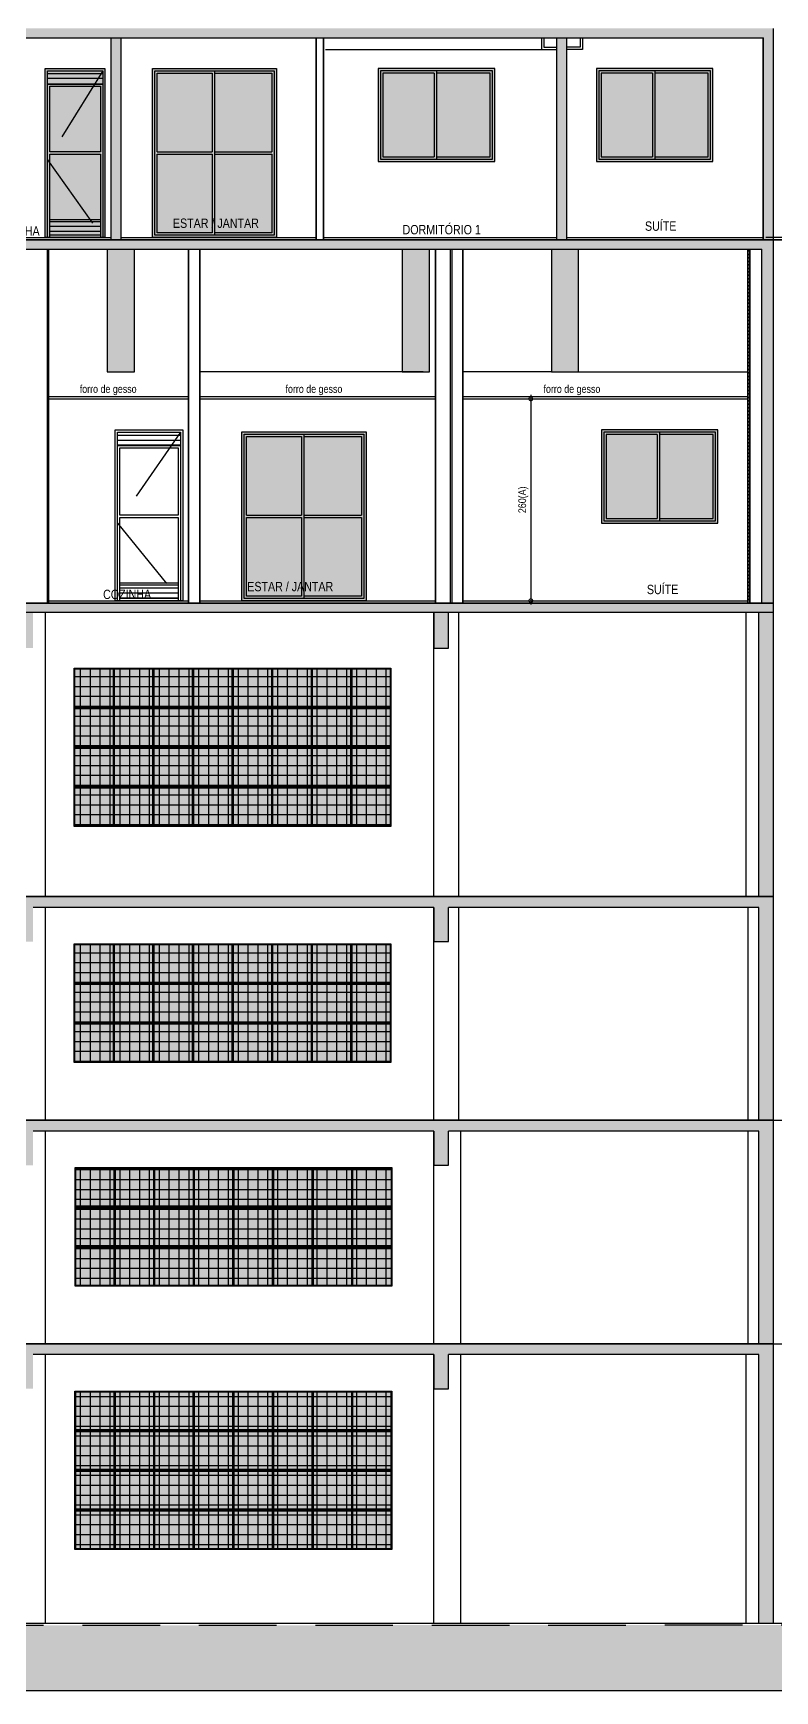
# Model space of a CAD drawing. Header units: metres. Extents: x -9138 to -7768, y 20 to 184.
# Drawn here: x -9031.58 to -9022.03, y 20.33 to 41.68 of the extents above; entities that cross this region are included whole.
import ezdxf
from ezdxf.enums import TextEntityAlignment as Align

# ---------------------------------------------------------------- set-up
doc = ezdxf.new("R2010")
doc.units = ezdxf.units.M
doc.linetypes.add('CTE ELEV$0$DASHEDX2', pattern=[1.5, 1, -0.5])
for name, color, linetype in [('ARQ-DIM EMBASAM', 2, 'Continuous'), ('CTE ELEV$0$ARQ-ALV ACAB', 4, 'Continuous'), ('CTE ELEV$0$ARQ-ALV OSSO', 5, 'Continuous'), ('CTE ELEV$0$ARQ-AUX', 7, 'Continuous'), ('CTE ELEV$0$ARQ-AUX1', 1, 'Continuous'), ('CTE ELEV$0$ARQ-CAX', 1, 'Continuous'), ('CTE ELEV$0$ARQ-DIM', 2, 'Continuous'), ('CTE ELEV$0$ARQ-ENCH', 1, 'Continuous'), ('CTE ELEV$0$ARQ-EST', 2, 'Continuous'), ('CTE ELEV$0$ARQ-PRJ', 7, 'CTE ELEV$0$DASHEDX2'), ('CTE ELEV$0$ARQ-TXT', 2, 'Continuous'), ('CTE ELEV$0$ES-CORTE', 2, 'Continuous')]:
    doc.layers.add(name, color=color, linetype=linetype)
doc.layers.add('CTE ELEV$0$COR-CAIX', color=7, linetype='Continuous', true_color=0x45494e)
doc.styles.add('CTE ELEV$0$Adesa', font='ARIALN.TTF')
doc.dimstyles.new('CTE ELEV$0$ADESA 1-0050', dxfattribs={"dimtxt": 0.1, "dimasz": 0.1, "dimexe": 0.05, "dimexo": 0.05, "dimgap": 0.03, "dimtad": 1, "dimdec": 1, "dimlfac": 100, "dimzin": 12, "dimtxsty": 'CTE ELEV$0$Adesa', "dimblk": 'CTE ELEV$0$_DotSmall', "dimcen": 1, "dimdle": 0.05, "dimclrd": 1, "dimclre": 1, "dimclrt": 256, "dimazin": 3, "dimtm": 1e-09, "dimtfac": 1, "dimtdec": 1, "dimtmove": 1, "dimatfit": 0, "dimldrblk": 'CTE ELEV$0$_DotSmall', "dimfxl": 0.8, "dimtvp": 2, "dimtolj": 1, "dimtzin": 0, "dimarcsym": 0})
pattern_1 = [(45, (-0.024784, 0), (-0.02245064, 0.02245064), [])]

# ---------------------------------------------------------------- blocks, each defined once
blk = doc.blocks.new('CTE ELEV$0$V NEOREX 18')
at = {"layer": 'CTE ELEV$0$ARQ-AUX'}
h = blk.add_hatch(dxfattribs=at)
h.set_pattern_fill('NET', color=256, scale=0.04)
h.set_pattern_definition([(0, (0.255, 0.5), (0, 0.127), []), (90, (0.255, 0.5), (-0.127, 8e-18), [])])
h.paths.add_polyline_path([(0.01, 0.5), (0.01, 0.01), (0.5, 0.01), (0.5, 0.5)])
at = {"layer": 'CTE ELEV$0$COR-CAIX'}
h = blk.add_hatch(color=256, dxfattribs=at)
h.dxf.hatch_style = 1
h.paths.add_polyline_path([(0, 0.51), (0.51, 0.51), (0.51, 0), (0, 0)])
at = {"layer": 'CTE ELEV$0$ARQ-AUX'}
for points in [[(0, 0.51), (0.51, 0.51), (0.51, 0), (0, 0)], [(0.01, 0.5), (0.5, 0.5), (0.5, 0.01), (0.01, 0.01)]]:
    blk.add_lwpolyline(points, close=True, dxfattribs=at)
blk = doc.blocks.new('CTE ELEV$0$CT AA 1 ANDAR')
at = {"layer": 'CTE ELEV$0$ES-CORTE'}
h = blk.add_hatch(color=8, dxfattribs=at)
h.dxf.hatch_style = 1
h.paths.add_polyline_path([(-26.101, 3.6), (-31.555, 3.6), (-31.555, 3.46), (-26.101, 3.46)])
h.paths.add_polyline_path([(-31.775, 3.6), (-31.965, 3.6), (-31.965, 3.02), (-31.775, 3.02)])
h.paths.add_polyline_path([(-31.555, 0), (-31.555, 3.6), (-31.745, 3.6), (-31.745, 3.48), (-31.745, 0)])
h.paths.add_polyline_path([(-26.101, 3.6), (-26.101, 3.02), (-25.911, 3.02), (-25.911, 3.46), (-20.651, 3.46), (-20.651, 3.02), (-20.461, 3.02), (-20.461, 3.46), (-15.301, 3.46), (-15.301, 3.02), (-15.111, 3.02), (-15.111, 3.46), (-9.951, 3.46), (-9.951, 3.02), (-9.761, 3.02), (-9.761, 3.46), (-4.601, 3.46), (-4.601, 3.02), (-4.411, 3.02), (-4.411, 3.46), (-0.415, 3.46), (-0.415, 0), (-0.225, 0), (-0.225, 3.6)])
at = {"layer": 'CTE ELEV$0$ARQ-AUX1'}
for p, q in [((-9.601, 0), (-9.601, 3.46)), ((-9.601, 0), (-9.601, 3.46)), ((-4.601, 0), (-4.601, 3.46)), ((-4.601, 0), (-4.601, 3.46)), ((-4.251, 0), (-4.251, 3.46)), ((-4.251, 0), (-4.251, 3.46)), ((-0.576, 0, 0), (-0.576, 3.46, 0)), ((-0.576, 0, 0), (-0.576, 3.46, 0))]:
    blk.add_line(p, q, dxfattribs=at)
at = {"layer": 'CTE ELEV$0$ES-CORTE'}
for p, q in [((-0.225, 3.6, 0), (-31.555, 3.6, 0)), ((-0.225, 3.6, 0), (-26.101, 3.6, 0)), ((-4.601, 3.46), (-9.761, 3.46)), ((-4.601, 3.46), (-9.761, 3.46)), ((-0.415, 3.46, 0), (-4.411, 3.46)), ((-0.415, 3.46, 0), (-4.411, 3.46)), ((-0.415, 0, 0), (-0.415, 3.46, 0)), ((-0.415, 0, 0), (-0.415, 3.46, 0)), ((-0.225, 0, 0), (-0.225, 3.6, 0)), ((-0.225, 0, 0), (-0.225, 3.6, 0)), ((-41.797, 0), (40.794, 0)), ((-41.797, 0), (40.794, 0))]:
    blk.add_line(p, q, dxfattribs=at)
blk.add_lwpolyline([(-4.601, 3.46), (-4.601, 3.02), (-4.411, 3.02), (-4.411, 3.46)], dxfattribs=at)
blk.add_lwpolyline([(-4.601, 3.46), (-4.601, 3.02), (-4.411, 3.02), (-4.411, 3.46)], dxfattribs=at)
at = {"layer": 'CTE ELEV$0$ARQ-AUX1'}
for p in [(-9.222, 2.48), (-9.222, 2.48), (-8.712, 2.48), (-8.712, 2.48), (-8.202, 2.48), (-8.202, 2.48), (-7.692, 2.48), (-7.692, 2.48), (-7.182, 2.48), (-7.182, 2.48), (-6.672, 2.48), (-6.672, 2.48), (-6.162, 2.48), (-6.162, 2.48), (-5.652, 2.48), (-5.652, 2.48), (-9.222, 1.97), (-9.222, 1.97), (-8.712, 1.97), (-8.712, 1.97), (-8.202, 1.97), (-8.202, 1.97), (-7.692, 1.97), (-7.692, 1.97), (-7.182, 1.97), (-7.182, 1.97), (-6.672, 1.97), (-6.672, 1.97), (-6.162, 1.97), (-6.162, 1.97), (-5.652, 1.97), (-5.652, 1.97), (-9.222, 1.46), (-9.222, 1.46), (-8.712, 1.46), (-8.712, 1.46), (-8.202, 1.46), (-8.202, 1.46), (-7.692, 1.46), (-7.692, 1.46), (-7.182, 1.46), (-7.182, 1.46), (-6.672, 1.46), (-6.672, 1.46), (-6.162, 1.46), (-6.162, 1.46), (-5.652, 1.46), (-5.652, 1.46), (-9.222, 0.95), (-9.222, 0.95), (-8.712, 0.95), (-8.712, 0.95), (-8.202, 0.95), (-8.202, 0.95), (-7.692, 0.95), (-7.692, 0.95), (-7.182, 0.95), (-7.182, 0.95), (-6.672, 0.95), (-6.672, 0.95), (-6.162, 0.95), (-6.162, 0.95), (-5.652, 0.95), (-5.652, 0.95)]:
    blk.add_blockref('CTE ELEV$0$V NEOREX 18', p, dxfattribs=at)
blk = doc.blocks.new('CTE ELEV$0$CT AA 2 ANDAR')
at = {"layer": 'CTE ELEV$0$ES-CORTE'}
h = blk.add_hatch(color=8, dxfattribs=at)
h.dxf.hatch_style = 1
h.paths.add_polyline_path([(-4.4108, 3.2749), (-0.4154, 3.2749), (-0.4154, 0.5349), (-0.2254, 0.5349), (-0.2254, 3.4149), (-31.7453, 3.4149), (-31.7453, 3.2749), (-31.7453, 0.5349), (-31.5553, 0.5349), (-31.5553, 3.2749), (-26.1008, 3.2749), (-26.1008, 2.8349), (-25.9108, 2.8349), (-25.9108, 3.2749), (-20.6508, 3.2749), (-20.6508, 2.8349), (-20.4608, 2.8349), (-20.4608, 3.2749), (-15.3008, 3.2749), (-15.3008, 2.8349), (-15.1108, 2.8349), (-15.1108, 3.2749), (-9.9508, 3.2749), (-9.9508, 2.8349), (-9.7608, 2.8349), (-9.7608, 3.2749), (-4.6008, 3.2749), (-4.6008, 2.835), (-4.4108, 2.8348)])
at = {"layer": 'CTE ELEV$0$ARQ-AUX1'}
for p, q in [((-9.6008, 0.5349), (-9.6008, 3.2749)), ((-4.6008, 0.5349), (-4.6008, 3.2749)), ((-4.2508, 0.5349), (-4.2508, 3.2749)), ((-0.5508, 0.5349), (-0.5508, 3.2749))]:
    blk.add_line(p, q, dxfattribs=at)
at = {"layer": 'CTE ELEV$0$ES-CORTE'}
for p, q in [((-0.2254, 3.4149, 0), (-31.7453, 3.4149)), ((-4.6008, 3.2749), (-9.7608, 3.2749)), ((-0.4154, 3.2749, 0), (-4.4108, 3.2749)), ((-0.4154, 0.5349, 0), (-0.4154, 3.2749, 0)), ((-0.2254, 0.5349, 0), (-0.2254, 3.4149, 0)), ((-26.1008, 0.5349, 0), (1.6062, 0.5349, 0))]:
    blk.add_line(p, q, dxfattribs=at)
blk.add_lwpolyline([(-4.6008, 3.2749), (-4.6008, 2.8349), (-4.4108, 2.8349), (-4.4108, 3.2749)], dxfattribs=at)
at = {"layer": 'CTE ELEV$0$ARQ-AUX1'}
for p in [(-9.2215, 2.2956), (-8.7115, 2.2956), (-8.2015, 2.2956), (-7.6915, 2.2956), (-7.1815, 2.2956), (-6.6715, 2.2956), (-6.1615, 2.2956), (-5.6515, 2.2956), (-9.2215, 1.7856), (-8.7115, 1.7856), (-8.2015, 1.7856), (-7.6915, 1.7856), (-7.1815, 1.7856), (-6.6715, 1.7856), (-6.1615, 1.7856), (-5.6515, 1.7856), (-9.2215, 1.2756), (-8.7115, 1.2756), (-8.2015, 1.2756), (-7.6915, 1.2756), (-7.1815, 1.2756), (-6.6715, 1.2756), (-6.1615, 1.2756), (-5.6515, 1.2756)]:
    blk.add_blockref('CTE ELEV$0$V NEOREX 18', p, dxfattribs=at)
blk = doc.blocks.new('CTE ELEV$0$CT AA 3 ANDAR')
at = {"layer": 'CTE ELEV$0$ES-CORTE'}
h = blk.add_hatch(color=8, dxfattribs=at)
h.dxf.hatch_style = 1
h.paths.add_polyline_path([(-31.745, 2.88), (-31.745, 0), (-31.555, 0), (-31.555, 2.74), (-26.101, 2.74), (-26.101, 2.3), (-25.911, 2.3), (-25.911, 2.74), (-20.651, 2.74), (-20.651, 2.3), (-20.461, 2.3), (-20.461, 2.74), (-15.301, 2.74), (-15.301, 2.3), (-15.111, 2.3), (-15.111, 2.74), (-9.951, 2.74), (-9.951, 2.3), (-9.935, 2.3), (-9.761, 2.3), (-9.761, 2.74), (-4.601, 2.74), (-4.601, 2.3), (-4.411, 2.3), (-4.411, 2.74), (-0.415, 2.74), (-0.415, 0), (-0.225, 0), (-0.225, 2.88)])
at = {"layer": 'CTE ELEV$0$ARQ-AUX1'}
for p, q in [((-9.601, 0), (-9.601, 2.74)), ((-4.601, 0), (-4.601, 2.74)), ((-4.276, 0, 0), (-4.276, 2.74, 0)), ((-0.551, 0, 0), (-0.551, 2.74, 0))]:
    blk.add_line(p, q, dxfattribs=at)
at = {"layer": 'CTE ELEV$0$ES-CORTE'}
for p, q in [((-0.225, 2.88, 0), (-31.745, 2.88)), ((-0.225, 2.88, 0), (-31.745, 2.88)), ((-0.225, 0, 0), (-0.225, 2.88, 0)), ((-4.601, 2.74), (-9.761, 2.74)), ((-0.415, 2.74, 0), (-4.411, 2.74)), ((-0.415, 0, 0), (-0.415, 2.74, 0)), ((-31.745, 0), (1.894, 0, 0))]:
    blk.add_line(p, q, dxfattribs=at)
blk.add_lwpolyline([(-4.601, 2.74), (-4.601, 2.3), (-4.411, 2.3), (-4.411, 2.74)], dxfattribs=at)
at = {"layer": 'CTE ELEV$0$ARQ-AUX1'}
for p in [(-9.232, 1.761), (-8.722, 1.761), (-8.212, 1.761), (-7.702, 1.761), (-7.192, 1.761), (-6.682, 1.761), (-6.172, 1.761), (-5.662, 1.761), (-9.232, 1.251), (-8.722, 1.251), (-8.212, 1.251), (-7.702, 1.251), (-7.192, 1.251), (-6.682, 1.251), (-6.172, 1.251), (-5.662, 1.251), (-9.232, 0.741), (-8.722, 0.741), (-8.212, 0.741), (-7.702, 0.741), (-7.192, 0.741), (-6.682, 0.741), (-6.172, 0.741), (-5.662, 0.741)]:
    blk.add_blockref('CTE ELEV$0$V NEOREX 18', p, dxfattribs=at)
blk = doc.blocks.new('CTE ELEV$0$CT AA 4 ANDAR')
at = {"layer": 'CTE ELEV$0$ARQ-DIM'}
h = blk.add_hatch(color=8, dxfattribs=at)
h.dxf.hatch_style = 1
h.paths.add_polyline_path([(-22.52, 4.32), (-31.745, 4.32), (-31.745, 4.17), (-31.745, 0.54), (-31.555, 0.54), (-31.555, 4.2), (-26.101, 4.2), (-22.66, 4.2), (-22.66, 4.14), (-20.676, 4.14), (-20.676, 3.74), (-20.486, 3.74), (-20.486, 4.2), (-15.301, 4.2), (-0.225, 4.2), (-0.225, 4.32), (-20.676, 4.32), (-20.676, 4.26), (-22.52, 4.26)])
h = blk.add_hatch(color=8, dxfattribs=at)
h.dxf.hatch_style = 1
h.paths.add_polyline_path([(-15.111, 4.2), (-15.301, 4.2), (-15.301, 3.74), (-15.111, 3.74)])
h.paths.add_polyline_path([(-9.761, 4.2), (-9.951, 4.2), (-9.951, 3.74), (-9.761, 3.74)])
h.paths.add_polyline_path([(-4.411, 4.2), (-4.601, 4.2), (-4.601, 3.74), (-4.411, 3.74)])
h = blk.add_hatch(color=8, dxfattribs=at)
h.dxf.hatch_style = 1
h.paths.add_polyline_path([(-0.225, 4.2), (-0.415, 4.2), (-0.415, 0.54), (-0.225, 0.54)])
at = {"layer": 'CTE ELEV$0$ARQ-AUX1'}
for p, q in [((-9.601, 0.54), (-9.601, 4.2)), ((-4.601, 0.54), (-4.601, 4.2)), ((-4.276, 0.54, 0), (-4.276, 4.2, 0)), ((-0.576, 0.54, 0), (-0.576, 4.2, 0))]:
    blk.add_line(p, q, dxfattribs=at)
at = {"layer": 'CTE ELEV$0$ES-CORTE'}
for p, q in [((-0.225, 4.32, 0), (-20.676, 4.32, 0)), ((-0.225, 0.54, 0), (-0.225, 4.32, 0)), ((-0.225, 4.2, 0), (-20.486, 4.2)), ((-4.601, 4.2), (-9.761, 4.2)), ((-0.415, 0.54, 0), (-0.415, 4.2, 0)), ((-31.745, 0.54), (-0.225, 0.54, 0))]:
    blk.add_line(p, q, dxfattribs=at)
blk.add_lwpolyline([(-4.601, 4.2), (-4.601, 3.74), (-4.411, 3.74), (-4.411, 4.2)], dxfattribs=at)
at = {"layer": 'CTE ELEV$0$ARQ-AUX1'}
for p in [(-9.232, 2.971, 0), (-8.722, 2.971, 0), (-8.212, 2.971, 0), (-7.702, 2.971, 0), (-7.192, 2.971, 0), (-6.682, 2.971, 0), (-6.172, 2.971, 0), (-5.662, 2.971, 0), (-9.232, 2.461, 0), (-8.722, 2.461, 0), (-8.212, 2.461, 0), (-7.702, 2.461, 0), (-7.192, 2.461, 0), (-6.682, 2.461, 0), (-6.172, 2.461, 0), (-5.662, 2.461, 0), (-9.232, 1.951, 0), (-8.722, 1.951, 0), (-8.212, 1.951, 0), (-7.702, 1.951, 0), (-7.192, 1.951, 0), (-6.682, 1.951, 0), (-6.172, 1.951, 0), (-5.662, 1.951, 0), (-9.232, 1.441, 0), (-8.722, 1.441, 0), (-8.212, 1.441, 0), (-7.702, 1.441, 0), (-7.192, 1.441, 0), (-6.682, 1.441, 0), (-6.172, 1.441, 0), (-5.662, 1.441, 0)]:
    blk.add_blockref('CTE ELEV$0$V NEOREX 18', p, dxfattribs=at)
blk = doc.blocks.new('CTE ELEV$0$V P 160x220')
at = {"layer": 'CTE ELEV$0$COR-CAIX'}
h = blk.add_hatch(color=256, dxfattribs=at)
h.dxf.hatch_style = 1
h.paths.add_polyline_path([(0, 2.175), (1.6, 2.175), (1.6, 0), (0, 0)])
h = blk.add_hatch(color=254, dxfattribs=at)
h.dxf.hatch_style = 1
h.paths.add_polyline_path([(0.77, 2.115), (0.06, 2.115), (0.06, 1.1), (0.77, 1.1)])
h.paths.add_polyline_path([(1.54, 2.115), (0.8, 2.115), (0.8, 1.1), (1.54, 1.1)])
h.paths.add_polyline_path([(1.54, 1.07), (0.8, 1.07), (0.8, 0.06), (1.54, 0.06)])
h.paths.add_polyline_path([(0.77, 1.07), (0.06, 1.07), (0.06, 0.06), (0.77, 0.06)])
at = {"layer": 'CTE ELEV$0$ARQ-CAX'}
for p, q in [((0.06, 1.1), (0.77, 1.1)), ((0.06, 1.07), (0.77, 1.07)), ((0.8, 1.1), (1.54, 1.1)), ((0.8, 1.07), (1.54, 1.07))]:
    blk.add_line(p, q, dxfattribs=at)
for points in [[(0, 2.175), (1.6, 2.175), (1.6, 0), (0, 0)], [(0.03, 2.145), (1.57, 2.145), (1.57, 0.03), (0.03, 0.03)]]:
    blk.add_lwpolyline(points, close=True, dxfattribs=at)
for points in [[(0.8, 2.145), (0.8, 0.03)], [(0.06, 1.1), (0.06, 2.115), (0.77, 2.115)], [(0.77, 2.115), (0.77, 1.1)], [(0.8, 2.115), (1.54, 2.115), (1.54, 1.1)], [(0.77, 0.06), (0.06, 0.06), (0.06, 1.07)], [(0.77, 1.07), (0.77, 0.06)], [(1.54, 1.07), (1.54, 0.06), (0.8, 0.06)]]:
    blk.add_lwpolyline(points, dxfattribs=at)
blk = doc.blocks.new('CTE ELEV$0$V J 150x120')
at = {"layer": 'CTE ELEV$0$COR-CAIX'}
h = blk.add_hatch(color=256, dxfattribs=at)
h.dxf.hatch_style = 1
h.paths.add_polyline_path([(1.5, 1.2), (0, 1.2), (0, 0), (1.5, 0)])
h = blk.add_hatch(color=254, dxfattribs=at)
h.dxf.hatch_style = 1
h.paths.add_polyline_path([(0.72, 1.14), (0.06, 1.14), (0.06, 0.06), (0.72, 0.06)])
h.paths.add_polyline_path([(0.75, 0.06), (1.44, 0.06), (1.44, 1.14), (0.75, 1.14)])
for points in [[(1.5, 1.2), (0, 1.2), (0, 0), (1.5, 0)], [(1.47, 1.17), (0.03, 1.17), (0.03, 0.03), (1.47, 0.03)]]:
    blk.add_lwpolyline(points, close=True)
for points in [[(0.72, 1.14), (0.06, 1.14), (0.06, 0.06), (0.72, 0.06)], [(0.72, 1.14), (0.72, 0.06)], [(0.75, 1.17), (0.75, 0.03)], [(0.75, 0.06), (1.44, 0.06), (1.44, 1.14), (0.75, 1.14)]]:
    blk.add_lwpolyline(points)
blk = doc.blocks.new('CTE ELEV$0$V P 80X220 VP')
h = blk.add_hatch()
h.set_pattern_fill('LINE', scale=0.02)
h.set_pattern_definition([(0, (24.38124, -4.07294), (0, 0.0635), [])])
h.paths.add_polyline_path([(-0.84, 2.17), (-0.03, 2.169), (-0.03, 2), (-0.84, 2)])
h.paths.add_polyline_path([(-0.81, 0.2), (-0.06, 0.2), (-0.06, 0.03), (-0.81, 0.03)])
for points in [[(-0.87, 0), (-0.87, 2.2), (0, 2.2), (0, 0)], [(-0.84, 0), (-0.84, 2), (-0.03, 2), (-0.03, 0)], [(-0.81, 1.1), (-0.81, 1.97), (-0.06, 1.97), (-0.06, 1.1)], [(-0.06, 1.1), (-0.81, 1.1)], [(-0.81, 1.07), (-0.06, 1.07)], [(-0.06, 1.07), (-0.06, 0)], [(-0.81, 0.23), (-0.06, 0.23)], [(0, 0), (-0.87, 0)], [(-0.06, 0.2), (-0.81, 0.2)], [(-0.06, 0.03), (-0.81, 0.03)]]:
    blk.add_lwpolyline(points)
blk.add_lwpolyline([(-0.84, 2.17), (-0.03, 2.17), (-0.03, 2), (-0.84, 2)], close=True)
at = {"elevation": 0}
blk.add_lwpolyline([(-0.81, 0), (-0.81, 1.07)], dxfattribs=at)
at = {"layer": 'CTE ELEV$0$ARQ-PRJ'}
blk.add_lwpolyline([(-0.03, 2.17), (-0.84, 1), (-0.03, 0)], dxfattribs=at)
blk = doc.blocks.new('CTE ELEV$0$CT AA PUC')
h = blk.add_hatch(color=8)
h.dxf.hatch_style = 1
h.paths.add_polyline_path([(-31.535, 4.56), (-0.205, 4.56), (-0.205, 4.68), (-31.725, 4.68), (-31.725, 4.56), (-31.725, 0), (-31.535, 0)])
h.paths.add_polyline_path([(-27.366, 4.56), (-27.716, 4.56), (-27.716, 2.98), (-27.366, 2.98)], flags=17)
h.paths.add_polyline_path([(-25.245, 4.56), (-25.845, 4.56), (-25.845, 2.98), (-25.245, 2.98)], flags=17)
h.paths.add_polyline_path([(-22.096, 4.56), (-22.446, 4.56), (-22.446, 2.98), (-22.096, 2.98)], flags=17)
h.paths.add_polyline_path([(-18.576, 4.56), (-18.926, 4.56), (-18.926, 2.98), (-18.576, 2.98)], flags=17)
h.paths.add_polyline_path([(-15.962, 4.56), (-16.312, 4.56), (-16.312, 2.98), (-15.962, 2.98)], flags=17)
h.paths.add_polyline_path([(-14.913, 4.56), (-15.263, 4.56), (-15.263, 2.98), (-14.913, 2.98)], flags=17)
h.paths.add_polyline_path([(-12.856, 4.56), (-13.206, 4.56), (-13.206, 2.98), (-12.856, 2.98)], flags=17)
h.paths.add_polyline_path([(-10.196, 4.56), (-10.546, 4.56), (-10.546, 2.98), (-10.196, 2.98)], flags=17)
h.paths.add_polyline_path([(-8.436, 4.56), (-8.786, 4.56), (-8.786, 2.98), (-8.436, 2.98)], flags=17)
h.paths.add_polyline_path([(-4.636, 4.56), (-4.986, 4.56), (-4.986, 2.98), (-4.636, 2.98)], flags=17)
h.paths.add_polyline_path([(-2.716, 4.56), (-3.066, 4.56), (-3.066, 2.98), (-2.716, 2.98)], flags=17)
h.paths.add_polyline_path([(-0.205, 4.56), (-0.355, 4.56), (-0.355, 0), (-0.205, 0)], flags=17)
h = blk.add_hatch(color=8)
h.dxf.hatch_style = 1
h.paths.add_polyline_path([(-31.535, 4.56), (-0.205, 4.56), (-0.205, 4.68), (-31.725, 4.68), (-31.725, 4.56), (-31.725, 0), (-31.535, 0)])
h.paths.add_polyline_path([(-27.366, 4.56), (-27.716, 4.56), (-27.716, 2.98), (-27.366, 2.98)], flags=17)
h.paths.add_polyline_path([(-25.245, 4.56), (-25.845, 4.56), (-25.845, 2.98), (-25.245, 2.98)], flags=17)
h.paths.add_polyline_path([(-22.096, 4.56), (-22.446, 4.56), (-22.446, 2.98), (-22.096, 2.98)], flags=17)
h.paths.add_polyline_path([(-18.576, 4.56), (-18.926, 4.56), (-18.926, 2.98), (-18.576, 2.98)], flags=17)
h.paths.add_polyline_path([(-15.962, 4.56), (-16.312, 4.56), (-16.312, 2.98), (-15.962, 2.98)], flags=17)
h.paths.add_polyline_path([(-14.913, 4.56), (-15.263, 4.56), (-15.263, 2.98), (-14.913, 2.98)], flags=17)
h.paths.add_polyline_path([(-12.856, 4.56), (-13.206, 4.56), (-13.206, 2.98), (-12.856, 2.98)], flags=17)
h.paths.add_polyline_path([(-10.196, 4.56), (-10.546, 4.56), (-10.546, 2.98), (-10.196, 2.98)], flags=17)
h.paths.add_polyline_path([(-8.436, 4.56), (-8.786, 4.56), (-8.786, 2.98), (-8.436, 2.98)], flags=17)
h.paths.add_polyline_path([(-4.636, 4.56), (-4.986, 4.56), (-4.986, 2.98), (-4.636, 2.98)], flags=17)
h.paths.add_polyline_path([(-2.716, 4.56), (-3.066, 4.56), (-3.066, 2.98), (-2.716, 2.98)], flags=17)
h.paths.add_polyline_path([(-0.205, 4.56), (-0.355, 4.56), (-0.355, 0), (-0.205, 0)], flags=17)
at = {"layer": 'CTE ELEV$0$ARQ-ENCH'}
h = blk.add_hatch(dxfattribs=at)
h.set_pattern_fill('ANSI31', color=256, scale=0.01)
h.set_pattern_definition(pattern_1)
h.paths.add_polyline_path([(-0.53, 4.56), (-0.51, 4.56), (-0.51, 0), (-0.53, 0)])
h = blk.add_hatch(dxfattribs=at)
h.set_pattern_fill('ANSI31', color=256, scale=0.01)
h.set_pattern_definition(pattern_1)
h.paths.add_polyline_path([(-0.53, 4.56), (-0.51, 4.56), (-0.51, 0), (-0.53, 0)])
at = {"layer": 'CTE ELEV$0$ARQ-ALV ACAB'}
for p, q in [((-9.54, 0, 0), (-9.54, 4.56, 0)), ((-9.54, 0, 0), (-9.54, 4.56, 0)), ((-7.738, 0, 0), (-7.738, 4.56, 0)), ((-7.738, 0, 0), (-7.738, 4.56, 0)), ((-7.588, 0, 0), (-7.588, 4.56, 0)), ((-7.588, 0, 0), (-7.588, 4.56, 0)), ((-4.56, 0, 0), (-4.56, 4.56, 0)), ((-4.56, 0, 0), (-4.56, 4.56, 0)), ((-4.2, 0, 0), (-4.2, 4.56, 0)), ((-4.2, 0, 0), (-4.2, 4.56, 0)), ((-0.535, 0, 0), (-0.535, 4.56, 0)), ((-0.535, 0, 0), (-0.535, 4.56, 0)), ((-9.54, 0.03, 0), (-7.738, 0.03, 0)), ((-9.54, 0.03, 0), (-7.738, 0.03, 0)), ((-7.588, 0.03, 0), (-4.56, 0.03, 0)), ((-7.588, 0.03, 0), (-4.56, 0.03, 0)), ((-4.2, 0.03, 0), (-0.535, 0.03, 0)), ((-4.2, 0.03, 0), (-0.535, 0.03, 0))]:
    blk.add_line(p, q, dxfattribs=at)
at = {"layer": 'CTE ELEV$0$ARQ-ALV ACAB', "elevation": 0}
blk.add_lwpolyline([(2.167, 4.68), (2.17, 4.71), (-0.305, 4.71)], dxfattribs=at)
blk.add_lwpolyline([(2.167, 4.68), (2.17, 4.71), (-0.305, 4.71)], dxfattribs=at)
at = {"layer": 'CTE ELEV$0$ARQ-ALV OSSO'}
for p, q in [((-9.555, 0, 0), (-9.555, 4.56, 0)), ((-9.555, 0, 0), (-9.555, 4.56, 0)), ((-7.733, 0, 0), (-7.733, 4.56, 0)), ((-7.733, 0, 0), (-7.733, 4.56, 0)), ((-7.593, 0, 0), (-7.593, 4.56, 0)), ((-7.593, 0, 0), (-7.593, 4.56, 0)), ((-4.555, 0, 0), (-4.555, 4.56, 0)), ((-4.555, 0, 0), (-4.555, 4.56, 0)), ((-4.365, 0, 0), (-4.365, 4.56, 0)), ((-4.365, 0, 0), (-4.365, 4.56, 0)), ((-4.345, 0, 0), (-4.345, 4.56, 0)), ((-4.345, 0, 0), (-4.345, 4.56, 0)), ((-4.205, 0, 0), (-4.205, 4.558, 0)), ((-4.205, 0, 0), (-4.205, 4.558, 0)), ((-0.51, 0, 0), (-0.51, 4.56, 0)), ((-0.51, 0, 0), (-0.51, 4.56, 0))]:
    blk.add_line(p, q, dxfattribs=at)
at = {"layer": 'CTE ELEV$0$ARQ-AUX1'}
for p, q in [((-0.53, 0, 0), (-0.53, 4.56, 0)), ((-0.53, 0, 0), (-0.53, 4.56, 0)), ((-9.54, 2.66, 0), (-7.738, 2.66, 0)), ((-9.54, 2.63, 0), (-7.738, 2.63, 0)), ((-7.588, 2.66, 0), (-4.56, 2.66, 0)), ((-7.588, 2.63, 0), (-4.56, 2.63, 0)), ((-4.2, 2.66, 0), (-0.535, 2.66, 0)), ((-4.2, 2.63, 0), (-0.535, 2.63, 0))]:
    blk.add_line(p, q, dxfattribs=at)
at = {"layer": 'CTE ELEV$0$ARQ-AUX1', "elevation": 0}
for points in [[(-4.716, 2.98), (-7.588, 2.98)], [(-4.716, 2.98), (-7.588, 2.98)], [(-3.066, 2.98), (-4.2, 2.98)], [(-3.066, 2.98), (-4.2, 2.98)], [(-2.716, 2.98), (-0.535, 2.98)], [(-2.716, 2.98), (-0.535, 2.98)]]:
    blk.add_lwpolyline(points, dxfattribs=at)
at = {"layer": 'CTE ELEV$0$ARQ-ENCH', "elevation": 0}
blk.add_lwpolyline([(-0.53, 4.56), (-0.51, 4.56), (-0.51, 0), (-0.53, 0)], close=True, dxfattribs=at)
blk.add_lwpolyline([(-0.53, 4.56), (-0.51, 4.56), (-0.51, 0), (-0.53, 0)], close=True, dxfattribs=at)
at = {"layer": 'CTE ELEV$0$ES-CORTE'}
for p, q in [((-31.725, 4.68, 0), (-0.025, 4.68, 0)), ((-31.725, 4.68, 0), (-0.025, 4.68, 0)), ((-31.535, 4.56, 0), (-0.355, 4.56, 0)), ((-31.535, 4.56, 0), (-0.355, 4.56, 0)), ((-0.355, 0, 0), (-0.355, 4.56, 0)), ((-0.355, 0, 0), (-0.355, 4.56, 0)), ((-0.205, 0, 0), (-0.205, 4.68, 0)), ((-0.205, 0, 0), (-0.205, 4.68, 0)), ((-0.205, 0, 0), (-20.655, 0, 0)), ((-0.205, 0, 0), (-20.655, 0, 0)), ((-20.655, 0, 0), (-0.205, 0, 0)), ((-20.655, 0, 0), (-0.205, 0, 0))]:
    blk.add_line(p, q, dxfattribs=at)
at = {"layer": 'CTE ELEV$0$ES-CORTE', "elevation": 0}
for points in [[(-8.786, 4.56), (-8.786, 2.98), (-8.436, 2.98), (-8.436, 4.56)], [(-8.786, 4.56), (-8.786, 2.98), (-8.436, 2.98), (-8.436, 4.56)], [(-4.986, 4.56), (-4.986, 2.98), (-4.636, 2.98), (-4.636, 4.56)], [(-3.066, 4.56), (-3.066, 2.98), (-2.716, 2.98), (-2.716, 4.56)], [(-3.066, 4.56), (-3.066, 2.98), (-2.716, 2.98), (-2.716, 4.56)]]:
    blk.add_lwpolyline(points, dxfattribs=at)
at = {"layer": 'CTE ELEV$0$ARQ-CAX'}
for name, p in [('CTE ELEV$0$V P 80X220 VP', (-7.813, 0.03, 0)), ('CTE ELEV$0$V P 80X220 VP', (-7.813, 0.03, 0)), ('CTE ELEV$0$V P 160x220', (-7.053, 0.03, 0)), ('CTE ELEV$0$V P 160x220', (-7.053, 0.03, 0)), ('CTE ELEV$0$V J 150x120', (-2.421, 1.03, 0)), ('CTE ELEV$0$V J 150x120', (-2.421, 1.03, 0))]:
    blk.add_blockref(name, p, dxfattribs=at)
at = {"layer": 'CTE ELEV$0$ARQ-TXT', "style": 'CTE ELEV$0$Adesa'}
for s, height, p in [('forro de gesso', 0.1, (-8.774, 2.745, 0)), ('forro de gesso', 0.1, (-6.124, 2.745, 0)), ('forro de gesso', 0.1, (-2.801, 2.745, 0)), ('ESTAR / JANTAR', 0.12, (-6.429, 0.215)), ('ESTAR / JANTAR', 0.12, (-6.429, 0.215)), ('SUÍTE', 0.12, (-1.633, 0.19)), ('SUÍTE', 0.12, (-1.633, 0.19)), ('COZINHA', 0.12, (-8.53, 0.112)), ('COZINHA', 0.12, (-8.53, 0.112))]:
    blk.add_text(s, height=height, dxfattribs=at).set_placement(p, align=Align.MIDDLE)
blk = doc.blocks.new('CTE ELEV$0$V P 80x220')
at = {"layer": 'CTE ELEV$0$ARQ-CAX'}
h = blk.add_hatch(dxfattribs=at)
h.set_pattern_fill('LINE', scale=0.02)
h.set_pattern_definition([(0, (0.74004, 2.16916), (0, 0.0635), [])])
h.paths.add_polyline_path([(0.74, 2.145), (0.03, 2.145), (0.03, 2), (0.74, 2)])
h.paths.add_polyline_path([(0.71, 0.2), (0.06, 0.2), (0.06, 0.03), (0.71, 0.03)])
at = {"layer": 'CTE ELEV$0$COR-CAIX'}
h = blk.add_hatch(color=256, dxfattribs=at)
h.dxf.hatch_style = 1
h.paths.add_polyline_path([(0.77, 0), (0.77, 2.175), (0, 2.175), (0, 0)])
h = blk.add_hatch(color=254, dxfattribs=at)
h.dxf.hatch_style = 1
h.paths.add_polyline_path([(0.71, 1.945), (0.154, 1.945), (0.678, 1.1), (0.71, 1.1)])
h.paths.add_polyline_path([(0.154, 1.945), (0.06, 1.945), (0.06, 1.1), (0.678, 1.1)])
h.paths.add_polyline_path([(0.71, 0.958), (0.71, 1.048), (0.697, 1.07), (0.06, 1.07), (0.06, 0.23), (0.193, 0.23)])
h.paths.add_polyline_path([(0.71, 0.958), (0.193, 0.23), (0.71, 0.23)], flags=17)
at = {"layer": 'CTE ELEV$0$ARQ-CAX'}
for points in [[(0.77, 0), (0.77, 2.175), (0, 2.175), (0, 0)], [(0.74, 2.145), (0.03, 2.145), (0.03, 1.975), (0.74, 1.975)]]:
    blk.add_lwpolyline(points, close=True, dxfattribs=at)
for points in [[(0.74, 0), (0.74, 1.975), (0.03, 1.975), (0.03, 0)], [(0.71, 1.1), (0.71, 1.945), (0.06, 1.945), (0.06, 1.1)], [(0.06, 1.1), (0.71, 1.1)], [(0.06, 1.07), (0.06, 0)], [(0.71, 1.07), (0.06, 1.07)], [(0.71, 0), (0.71, 1.07)], [(0.71, 0.23), (0.06, 0.23)], [(0.06, 0.2), (0.71, 0.2)], [(0.06, 0.03), (0.71, 0.03)], [(0, 0), (0.77, 0)]]:
    blk.add_lwpolyline(points, dxfattribs=at)
at = {"layer": 'CTE ELEV$0$ARQ-PRJ'}
blk.add_lwpolyline([(0.03, 2.145), (0.74, 1), (0.03, 0)], dxfattribs=at)
blk = doc.blocks.new('CTE ELEV$0$CT AA TIPO')
at = {"layer": 'CTE ELEV$0$ARQ-EST'}
h = blk.add_hatch(color=8, dxfattribs=at)
h.dxf.hatch_style = 1
h.paths.add_polyline_path([(-0.18, 2.72), (-31.7, 2.72), (-31.7, 2.6), (-0.31, 2.6), (-0.31, 0), (-0.18, 0)])
h = blk.add_hatch(color=8, dxfattribs=at)
h.dxf.hatch_style = 1
h.paths.add_polyline_path([(-10.33, 2.6), (-10.4599, 2.6), (-10.4599, 0), (-10.33, 0)])
h.paths.add_polyline_path([(-8.58, 2.6), (-8.71, 2.6), (-8.71, 0), (-8.58, 0)])
h.paths.add_polyline_path([(-2.84, 2.6), (-2.97, 2.6), (-2.97, 0), (-2.84, 0)])
h.paths.add_polyline_path([(-31.57, 2.6), (-31.7, 2.6), (-31.7, 0), (-31.57, 0)])
h.paths.add_polyline_path([(-27.49, 2.6), (-27.6199, 2.6), (-27.6199, 0), (-27.49, 0)])
h.paths.add_polyline_path([(-22.2199, 2.6), (-22.35, 2.6), (-22.35, 0), (-22.2199, 0)])
h.paths.add_polyline_path([(-18.72, 2.6), (-18.85, 2.6), (-18.85, 0), (-18.72, 0)])
h.paths.add_polyline_path([(-20.47, 2.6), (-20.6, 2.6), (-20.6, 0), (-20.47, 0)])
h.paths.add_polyline_path([(-13, 2.6), (-13.13, 2.6), (-13.13, 0), (-13, 0)])
at = {"layer": 'CTE ELEV$0$ARQ-ALV ACAB'}
for p, q in [((-6.07, 0, 0), (-6.07, 2.6, 0)), ((-5.97, 0, 0), (-5.97, 2.6, 0)), ((-0.315, 0, 0), (-0.315, 2.6, 0)), ((-10.315, 0.03, 0), (-8.71, 0.03, 0)), ((-8.58, 0.03, 0), (-6.07, 0.03, 0)), ((-5.97, 0.03, 0), (-2.97, 0.03, 0)), ((-2.84, 0.03, 0), (-0.315, 0.03, 0))]:
    blk.add_line(p, q, dxfattribs=at)
at = {"layer": 'CTE ELEV$0$ARQ-ALV OSSO'}
for p, q in [((-6.065, 0, 0), (-6.065, 2.6, 0)), ((-5.975, 0, 0), (-5.975, 2.6, 0))]:
    blk.add_line(p, q, dxfattribs=at)
at = {"layer": 'CTE ELEV$0$ARQ-AUX1'}
blk.add_line((-5.95, 2.45, 0), (-2.97, 2.45, 0), dxfattribs=at)
at = {"layer": 'CTE ELEV$0$ARQ-AUX1', "elevation": 0}
for points in [[(-3.17, 2.6), (-3.17, 2.45), (-2.97, 2.45)], [(-3.14, 2.6), (-3.14, 2.48), (-2.97, 2.48)], [(-2.6401, 2.6), (-2.6401, 2.45), (-2.8401, 2.45)], [(-2.6701, 2.6), (-2.6701, 2.48), (-2.8401, 2.48)]]:
    blk.add_lwpolyline(points, dxfattribs=at)
at = {"layer": 'CTE ELEV$0$ES-CORTE'}
for p, q in [((-31.7, 2.6, 0), (-0.31, 2.6, 0)), ((-8.71, 0, 0), (-8.71, 2.6, 0)), ((-8.58, 0, 0), (-8.58, 2.6, 0)), ((-2.97, 0, 0), (-2.97, 2.6, 0)), ((-2.84, 0), (-2.84, 2.6)), ((-0.31, 0, 0), (-0.31, 2.6, 0)), ((-0.18, 0, 0), (-0.18, 2.72, 0)), ((1.8532, 0, 0), (-31.7, 0, 0))]:
    blk.add_line(p, q, dxfattribs=at)
at = {"layer": 'CTE ELEV$0$ARQ-CAX', "xscale": -1}
blk.add_blockref('CTE ELEV$0$V P 80x220', (-8.79, 0.0301), dxfattribs=at)
at = {"layer": 'CTE ELEV$0$ARQ-CAX'}
for name, p in [('CTE ELEV$0$V P 160x220', (-8.18, 0.03)), ('CTE ELEV$0$V J 150x120', (-5.27, 1.005, 0)), ('CTE ELEV$0$V J 150x120', (-2.46, 1.005, 0))]:
    blk.add_blockref(name, p, dxfattribs=at)
at = {"layer": 'CTE ELEV$0$ARQ-TXT', "style": 'CTE ELEV$0$Adesa'}
for s, p in [('ESTAR / JANTAR', (-7.3619, 0.2147)), ('DORMITÓRIO 1', (-4.4533, 0.1441)), ('SUÍTE', (-1.6328, 0.1896)), ('COZINHA', (-9.9409, 0.1123))]:
    blk.add_text(s, height=0.12, dxfattribs=at).set_placement(p, align=Align.MIDDLE)
blk = doc.blocks.new('CTE ELEV$0$_DotSmall')
at = {"color": 0, "linetype": 'ByBlock', "const_width": 0.5}
blk.add_lwpolyline([(-0.0625, 0, 1), (0.0625, 0, 1)], format="xyb", close=True, dxfattribs=at)
blk = doc.blocks.new('*D440')
at = {"layer": 'CTE ELEV$0$ES-CORTE', "color": 1, "lineweight": -2, "transparency": 16777216}
for p, q in [((-9025.327, 36.97), (-9025.12, 36.97)), ((-9025.17, 37.02), (-9025.17, 34.32)), ((-9025.327, 34.37), (-9025.12, 34.37))]:
    blk.add_line(p, q, dxfattribs=at)
at = {"layer": 'Defpoints', "color": 0, "transparency": 16777216}
for p in [(-9025.377, 36.97, 0), (-9025.377, 34.37, 0), (-9025.17, 34.37)]:
    blk.add_point(p, dxfattribs=at)
at = {"layer": 'CTE ELEV$0$ES-CORTE', "color": 1, "lineweight": -2, "transparency": 16777216, "xscale": 0.1, "yscale": 0.1, "zscale": 0.1}
for p, rotation in [((-9025.17, 36.97), 90), ((-9025.17, 34.37), 270)]:
    blk.add_blockref('CTE ELEV$0$_DotSmall', p, dxfattribs=dict(at, rotation=rotation))
at = {"layer": 'CTE ELEV$0$ES-CORTE', "transparency": 16777216, "insert": (-9025.266, 35.67), "char_height": 0.1, "attachment_point": 5, "rotation": 90, "style": 'CTE ELEV$0$Adesa'}
blk.add_mtext('\\A1;260(A)', dxfattribs=at)
blk = doc.blocks.new('CTE ELEV')
at = {"layer": 'CTE ELEV$0$ARQ-AUX'}
h = blk.add_hatch(dxfattribs=at)
h.set_pattern_fill('EARTH', color=8, scale=0.1)
edge = h.paths.add_edge_path()
edge.add_line((-8985.5736, 21.1977), (-9063.4352, 21.158))
edge.add_line((-9063.4352, 21.158), (-9063.4352, 21.1579))
edge.add_line((-9063.4352, 21.1579), (-9063.6252, 21.1579))
edge.add_line((-9063.6252, 21.1579), (-9084.9452, 21.147))
edge.add_line((-9084.9452, 21.147), (-9084.9452, 20.997))
edge.add_arc((-9085.6952, 19.4053), 1.7595, 64.76999, 98.16848)
edge.add_line((-9085.9452, 21.147), (-9085.9452, 20.3302))
edge.add_line((-9085.9452, 20.3302), (-8979.5671, 20.3302))
edge.add_line((-8979.5671, 20.3302), (-8979.5671, 21.2))
edge.add_line((-8979.5671, 21.2), (-8981.0249, 21.2))
edge.add_line((-8981.0249, 21.2), (-8981.0269, 21.1988))
edge.add_line((-8981.0269, 21.1988), (-8985.5756, 21.1988))
edge.add_line((-8985.5756, 21.1988), (-8985.5736, 21.1977))
blk.add_lwpolyline([(-8979.5671, 21.2), (-8979.5671, 20.3302), (-9085.9452, 20.3302), (-9085.9452, 21.147)], dxfattribs=at)
at = {"layer": 'CTE ELEV$0$ARQ-PRJ'}
blk.add_lwpolyline([(-9084.9452, 21.147), (-8981.0249, 21.2)], dxfattribs=at)
for name, p in [('CTE ELEV$0$CT AA PUC', (-9021.8396, 34.34, 0)), ('CTE ELEV$0$CT AA 3 ANDAR', (-9021.819, 27.68))]:
    blk.add_blockref(name, p)
at = {"layer": 'CTE ELEV$0$ARQ-ALV ACAB'}
blk.add_blockref('CTE ELEV$0$CT AA 2 ANDAR', (-9021.819, 24.2651), dxfattribs=at)
at = {"layer": 'CTE ELEV$0$ARQ-AUX1'}
blk.add_blockref('CTE ELEV$0$CT AA TIPO', (-9021.8644, 39.02, 0), dxfattribs=at)
at = {"layer": 'CTE ELEV$0$ARQ-CAX'}
for name, p in [('CTE ELEV$0$CT AA 4 ANDAR', (-9021.819, 30.02)), ('CTE ELEV$0$CT AA 1 ANDAR', (-9021.819, 21.2))]:
    blk.add_blockref(name, p, dxfattribs=at)
at = {"layer": 'CTE ELEV$0$ES-CORTE', "color": 8}
dim = blk.add_linear_dim(base=(-9025.17, 34.37, 0), p1=(-9025.3773, 36.97, 0), p2=(-9025.3773, 34.37, 0), angle=90, text='<>(A)', dimstyle='CTE ELEV$0$ADESA 1-0050', dxfattribs=at)
dim.commit()
dim.dimension.update_dxf_attribs({"geometry": '*D440', "text_midpoint": (-9025.2655, 35.67, 0)})

msp = doc.modelspace()

# ---------------------------------------------------------------- block references
at = {"layer": 'ARQ-DIM EMBASAM'}
msp.add_blockref('CTE ELEV', (0, 0), dxfattribs=at)

doc.saveas('drawing.dxf')
